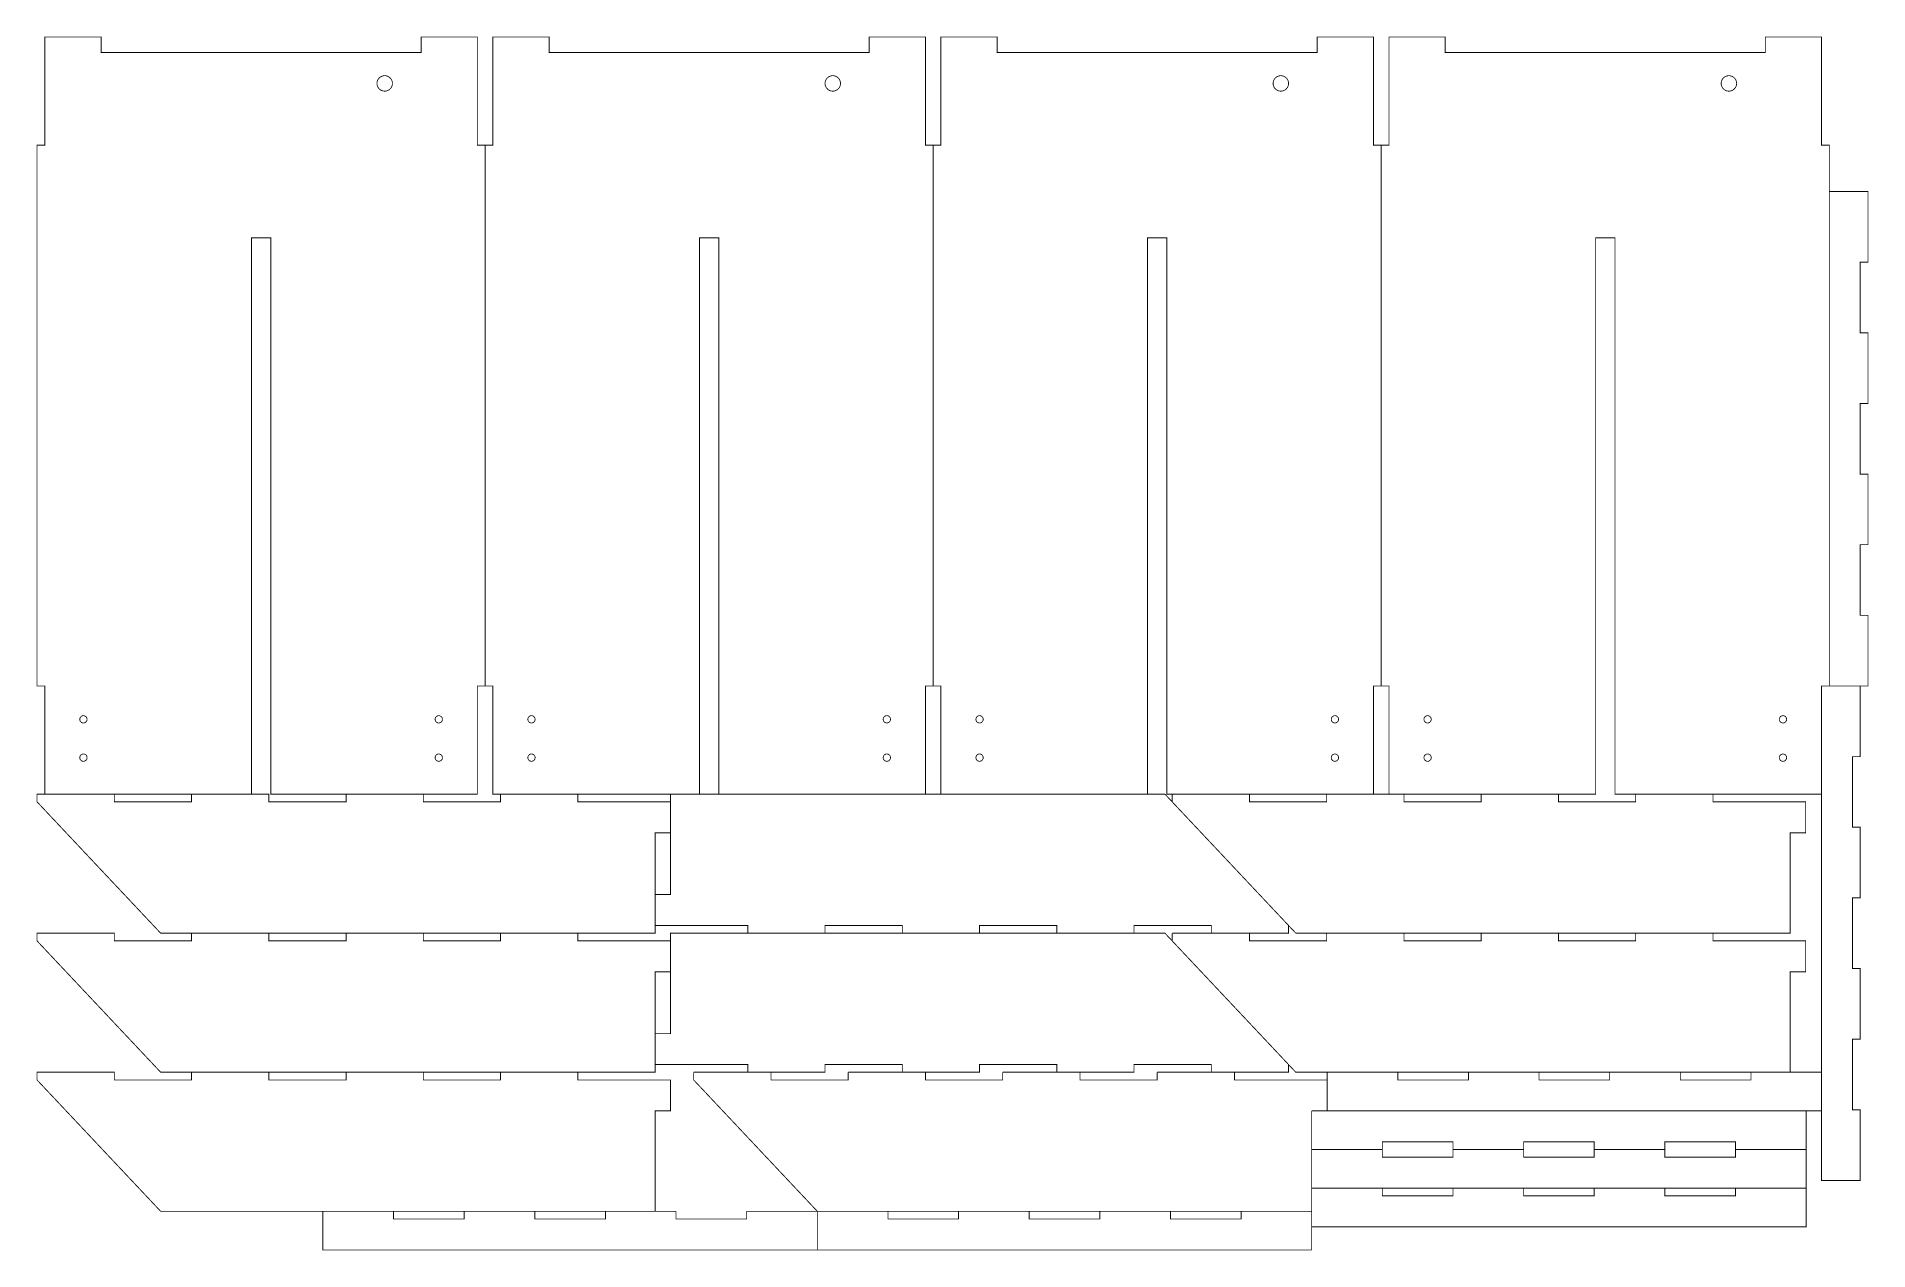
# Model space of a CAD drawing. Extents: x 0 to 753, y 0 to 499.
import ezdxf

# ---------------------------------------------------------------- set-up
doc = ezdxf.new("R2010")
doc.units = 0
doc.layers.get('0').update_dxf_attribs({"linetype": 'CONTINUOUS'})

msp = doc.modelspace()

# ---------------------------------------------------------------- linework, layer by layer
at = {"color": 0, "const_width": 0.3528}
for points in [[(3.3514, 187.507), (3.3514, 231.957), (0.1764, 231.957), (0.1764, 454.207), (3.3514, 454.207), (3.3514, 498.657), (26.4836, 498.657), (26.4836, 492.307), (158.019, 492.307), (158.019, 498.657), (181.151, 498.657), (181.151, 454.207), (184.326, 454.207), (184.326, 231.957), (181.151, 231.957), (181.151, 187.507), (96.2203, 187.507), (96.2203, 416.107), (88.2828, 416.107), (88.2828, 187.507)], [(365.301, 187.507), (365.301, 231.957), (368.476, 231.957), (368.476, 454.207), (365.301, 454.207), (365.301, 498.657), (342.169, 498.657), (342.169, 492.307), (210.633, 492.307), (210.633, 498.657), (187.501, 498.657), (187.501, 454.207), (184.326, 454.207)], [(549.453, 187.507), (549.453, 231.957), (552.628, 231.957), (552.628, 454.207), (549.453, 454.207), (549.453, 498.657), (526.319, 498.657), (526.319, 492.307), (394.785, 492.307), (394.785, 498.657), (371.651, 498.657), (371.651, 454.207), (368.476, 454.207)], [(736.778, 231.957), (736.778, 454.207), (733.603, 454.207), (733.603, 498.657), (710.471, 498.657), (710.471, 492.307), (578.935, 492.307), (578.935, 498.657), (555.803, 498.657), (555.803, 454.207), (552.628, 454.207)], [(749.478, 231.957), (749.478, 202.928), (746.303, 202.928), (746.303, 173.9), (749.478, 173.9), (749.478, 144.871), (746.303, 144.871), (746.303, 115.842), (749.478, 115.842), (749.478, 86.8135), (746.303, 86.8135), (746.303, 57.7849), (749.478, 57.7849), (749.478, 28.7562), (733.603, 28.7562), (733.603, 231.957), (752.653, 231.957), (752.653, 260.985), (749.478, 260.985), (749.478, 290.014), (752.653, 290.014), (752.653, 319.043), (749.478, 319.043), (749.478, 348.071), (752.653, 348.071), (752.653, 377.1), (749.478, 377.1), (749.478, 406.128), (752.653, 406.128), (752.653, 435.157), (736.778, 435.157)], [(272.433, 187.507), (272.433, 416.107), (280.371, 416.107), (280.371, 187.507)], [(456.583, 187.507), (456.583, 416.107), (464.521, 416.107), (464.521, 187.507), (640.733, 187.507), (640.733, 416.107), (648.671, 416.107), (648.671, 187.507), (733.603, 187.507)], [(184.326, 231.957), (187.501, 231.957), (187.501, 187.507), (463.728, 187.507)], [(368.476, 231.957), (371.651, 231.957), (371.651, 187.507)], [(552.628, 231.957), (555.803, 231.957), (555.803, 187.507)], [(127.177, 187.507), (127.177, 184.332), (95.4265, 184.332), (95.4265, 187.507), (0.1764, 187.507), (0.1764, 184.332), (50.9764, 130.356), (254.176, 130.356), (254.176, 171.632), (260.526, 171.632), (260.526, 184.332), (222.426, 184.332), (222.426, 187.507)], [(63.6765, 187.507), (63.6765, 184.332), (31.9264, 184.332), (31.9264, 187.507)], [(190.676, 187.507), (190.676, 184.332), (158.926, 184.332), (158.926, 187.507)], [(260.526, 187.507), (260.526, 146.232), (254.176, 146.232)], [(463.728, 187.507), (517.515, 130.356)], [(466.715, 187.507), (466.715, 184.332)], [(530.215, 187.507), (530.215, 184.332), (498.465, 184.332), (498.465, 187.507)], [(517.515, 130.356), (720.715, 130.356), (720.715, 171.632), (727.065, 171.632), (727.065, 184.332), (688.965, 184.332), (688.965, 187.507)], [(561.965, 187.507), (561.965, 184.332), (593.715, 184.332), (593.715, 187.507)], [(657.215, 187.507), (657.215, 184.332), (625.465, 184.332), (625.465, 187.507)], [(63.6765, 130.356), (63.6765, 127.181), (31.9264, 127.181), (31.9264, 130.356), (0.1764, 130.356), (0.1764, 127.181), (50.9764, 73.2063), (254.176, 73.2063), (254.176, 114.481), (260.526, 114.481), (260.526, 127.181), (222.426, 127.181), (222.426, 130.356)], [(95.4265, 130.356), (95.4265, 127.181), (127.177, 127.181), (127.177, 130.356)], [(190.676, 130.356), (190.676, 127.181), (158.926, 127.181), (158.926, 130.356)], [(254.176, 133.531), (292.276, 133.531), (292.276, 130.356)], [(254.176, 89.0813), (260.526, 89.0813), (260.526, 130.356), (463.728, 130.356), (517.515, 73.2063)], [(324.026, 130.356), (324.026, 133.531), (355.776, 133.531), (355.776, 130.356)], [(419.276, 130.356), (419.276, 133.531), (387.526, 133.531), (387.526, 130.356)], [(451.028, 130.356), (451.028, 133.531), (482.778, 133.531), (482.778, 130.356)], [(514.528, 133.531), (514.528, 130.356), (466.715, 130.356)], [(466.715, 130.356), (466.715, 127.181)], [(530.215, 130.356), (530.215, 127.181), (498.465, 127.181), (498.465, 130.356)], [(561.965, 130.356), (561.965, 127.181), (593.715, 127.181), (593.715, 130.356)], [(657.215, 130.356), (657.215, 127.181), (625.465, 127.181), (625.465, 130.356)], [(720.715, 73.2063), (720.715, 114.481), (727.065, 114.481), (727.065, 127.181), (688.965, 127.181), (688.965, 130.356)], [(254.176, 76.3813), (292.276, 76.3813), (292.276, 73.2063)], [(355.776, 73.2063), (355.776, 76.3813), (324.026, 76.3813), (324.026, 73.2063), (270.051, 73.2063)], [(419.276, 73.2063), (419.276, 76.3813), (387.526, 76.3813), (387.526, 73.2063), (333.551, 73.2063)], [(482.778, 73.2063), (482.778, 76.3813), (451.028, 76.3813), (451.028, 73.2063), (397.051, 73.2063)], [(514.528, 76.3813), (514.528, 73.2063), (460.553, 73.2063)], [(63.6765, 73.2063), (63.6765, 70.0313), (31.9264, 70.0313), (31.9264, 73.2063), (0.1764, 73.2063), (0.1764, 70.0313), (50.9764, 16.0561), (262.794, 16.0561)], [(95.4265, 73.2063), (95.4265, 70.0313), (127.177, 70.0313), (127.177, 73.2063)], [(190.676, 73.2063), (190.676, 70.0313), (158.926, 70.0313), (158.926, 73.2063)], [(254.176, 16.0561), (254.176, 57.3313), (260.526, 57.3313), (260.526, 70.0313), (222.426, 70.0313), (222.426, 73.2063)], [(270.051, 73.2063), (270.051, 70.0313), (320.851, 16.0561)], [(333.551, 73.2063), (333.551, 70.0313), (301.801, 70.0313), (301.801, 73.2063)], [(365.301, 73.2063), (365.301, 70.0313), (397.051, 70.0313), (397.051, 73.2063)], [(460.553, 73.2063), (460.553, 70.0313), (428.803, 70.0313), (428.803, 73.2063)], [(530.403, 70.0313), (492.303, 70.0313), (492.303, 73.2063)], [(733.603, 73.2063), (517.515, 73.2063)], [(530.403, 57.3313), (530.403, 73.2063)], [(588.46, 73.2063), (588.46, 70.0313), (559.431, 70.0313), (559.431, 73.2063)], [(646.517, 73.2063), (646.517, 70.0313), (617.488, 70.0313), (617.488, 73.2063)], [(704.574, 73.2063), (704.574, 70.0313), (675.546, 70.0313), (675.546, 73.2063)], [(733.603, 57.3313), (524.053, 57.3313)], [(524.053, 0.1812), (524.053, 57.3313)], [(727.253, 57.3313), (727.253, 25.5811)], [(524.053, 41.4563), (553.081, 41.4563)], [(611.137, 41.4563), (582.11, 41.4563), (582.11, 44.6312), (553.081, 44.6312), (553.081, 38.2813), (582.11, 38.2813), (582.11, 41.4563)], [(669.196, 41.4563), (640.167, 41.4563), (640.167, 44.6312), (611.137, 44.6312), (611.137, 38.2813), (640.167, 38.2813), (640.167, 41.4563)], [(727.253, 41.4563), (698.224, 41.4563), (698.224, 44.6312), (669.196, 44.6312), (669.196, 38.2813), (698.224, 38.2813), (698.224, 41.4563)], [(524.053, 9.7062), (727.253, 9.7062), (727.253, 25.5812), (524.053, 25.5812)], [(582.11, 25.5812), (582.11, 22.4063), (553.081, 22.4063), (553.081, 25.5812)], [(640.167, 25.5812), (640.167, 22.4063), (611.137, 22.4063), (611.137, 25.5812)], [(698.224, 25.5812), (698.224, 22.4063), (669.196, 22.4063), (669.196, 25.5812)], [(117.652, 16.0561), (117.652, 0.1812), (320.851, 0.1812)], [(175.708, 16.0561), (175.708, 12.8812), (146.681, 12.8812), (146.681, 16.0561)], [(233.767, 16.0561), (233.767, 12.8812), (204.737, 12.8812), (204.737, 16.0561)], [(262.794, 16.0561), (262.794, 12.8812), (291.824, 12.8812), (291.824, 16.0561), (524.053, 16.0561)], [(320.851, 16.0561), (320.851, 0.1812), (524.053, 0.1812)], [(378.91, 16.0561), (378.91, 12.8812), (349.881, 12.8812), (349.881, 16.0561)], [(436.967, 16.0561), (436.967, 12.8812), (407.938, 12.8812), (407.938, 16.0561)], [(495.024, 16.0561), (495.024, 12.8812), (465.994, 12.8812), (465.994, 16.0561)]]:
    msp.add_lwpolyline(points, dxfattribs=at)
at = {"color": 0, "const_width": 0.3333}
for points in [[(146.226, 479.607), (146.226, 479.526), (146.21, 479.282), (146.163, 478.967), (146.083, 478.662), (145.978, 478.371), (145.843, 478.093), (145.685, 477.832), (145.501, 477.588), (145.297, 477.363), (145.071, 477.157), (144.826, 476.974), (144.565, 476.815), (144.288, 476.682), (143.996, 476.575), (143.692, 476.496), (143.376, 476.449), (143.133, 476.432), (143.051, 476.432), (142.971, 476.432), (142.726, 476.449), (142.411, 476.496), (142.107, 476.575), (141.815, 476.682), (141.539, 476.815), (141.276, 476.974), (141.032, 477.157), (140.807, 477.363), (140.601, 477.588), (140.419, 477.832), (140.26, 478.093), (140.126, 478.371), (140.019, 478.662), (139.942, 478.967), (139.893, 479.282), (139.876, 479.526), (139.876, 479.607), (139.876, 479.688), (139.893, 479.932), (139.942, 480.247), (140.019, 480.551), (140.126, 480.843), (140.26, 481.121), (140.419, 481.382), (140.601, 481.626), (140.807, 481.851), (141.032, 482.057), (141.276, 482.24), (141.539, 482.399), (141.815, 482.532), (142.107, 482.639), (142.411, 482.718), (142.726, 482.765), (142.971, 482.782), (143.051, 482.782), (143.133, 482.782), (143.376, 482.765), (143.692, 482.718), (143.996, 482.639), (144.288, 482.532), (144.565, 482.399), (144.826, 482.24), (145.071, 482.057), (145.297, 481.851), (145.501, 481.626), (145.685, 481.382), (145.843, 481.121), (145.978, 480.843), (146.083, 480.551), (146.163, 480.247), (146.21, 479.932), (146.226, 479.688), (146.226, 479.607)], [(330.376, 479.607), (330.376, 479.526), (330.361, 479.282), (330.313, 478.967), (330.235, 478.662), (330.128, 478.371), (329.993, 478.093), (329.835, 477.832), (329.651, 477.588), (329.447, 477.363), (329.221, 477.157), (328.976, 476.974), (328.715, 476.815), (328.438, 476.682), (328.146, 476.575), (327.842, 476.496), (327.526, 476.449), (327.283, 476.432), (327.201, 476.432), (327.121, 476.432), (326.878, 476.449), (326.563, 476.496), (326.258, 476.575), (325.967, 476.682), (325.689, 476.815), (325.426, 476.974), (325.182, 477.157), (324.957, 477.363), (324.751, 477.588), (324.569, 477.832), (324.41, 478.093), (324.276, 478.371), (324.169, 478.662), (324.092, 478.967), (324.043, 479.282), (324.026, 479.526), (324.026, 479.607), (324.026, 479.688), (324.043, 479.932), (324.092, 480.247), (324.169, 480.551), (324.276, 480.843), (324.41, 481.121), (324.569, 481.382), (324.751, 481.626), (324.957, 481.851), (325.182, 482.057), (325.426, 482.24), (325.689, 482.399), (325.967, 482.532), (326.258, 482.639), (326.563, 482.718), (326.878, 482.765), (327.121, 482.782), (327.201, 482.782), (327.283, 482.782), (327.526, 482.765), (327.842, 482.718), (328.146, 482.639), (328.438, 482.532), (328.715, 482.399), (328.976, 482.24), (329.221, 482.057), (329.447, 481.851), (329.651, 481.626), (329.835, 481.382), (329.993, 481.121), (330.128, 480.843), (330.235, 480.551), (330.313, 480.247), (330.361, 479.932), (330.376, 479.688), (330.376, 479.607)], [(514.528, 479.607), (514.528, 479.526), (514.511, 479.282), (514.463, 478.967), (514.385, 478.662), (514.278, 478.371), (514.144, 478.093), (513.985, 477.832), (513.803, 477.588), (513.597, 477.363), (513.372, 477.157), (513.128, 476.974), (512.865, 476.815), (512.588, 476.682), (512.296, 476.575), (511.992, 476.496), (511.676, 476.449), (511.433, 476.432), (511.353, 476.432), (511.271, 476.432), (511.028, 476.449), (510.713, 476.496), (510.408, 476.575), (510.117, 476.682), (509.839, 476.815), (509.576, 476.974), (509.332, 477.157), (509.107, 477.363), (508.903, 477.588), (508.719, 477.832), (508.56, 478.093), (508.426, 478.371), (508.319, 478.662), (508.242, 478.967), (508.193, 479.282), (508.178, 479.526), (508.178, 479.607), (508.178, 479.688), (508.193, 479.932), (508.242, 480.247), (508.319, 480.551), (508.426, 480.843), (508.56, 481.121), (508.719, 481.382), (508.903, 481.626), (509.107, 481.851), (509.332, 482.057), (509.576, 482.24), (509.839, 482.399), (510.117, 482.532), (510.408, 482.639), (510.713, 482.718), (511.028, 482.765), (511.271, 482.782), (511.353, 482.782), (511.433, 482.782), (511.676, 482.765), (511.992, 482.718), (512.296, 482.639), (512.588, 482.532), (512.865, 482.399), (513.128, 482.24), (513.372, 482.057), (513.597, 481.851), (513.803, 481.626), (513.985, 481.382), (514.144, 481.121), (514.278, 480.843), (514.385, 480.551), (514.463, 480.247), (514.511, 479.932), (514.528, 479.688), (514.528, 479.607)], [(698.678, 479.607), (698.678, 479.526), (698.661, 479.282), (698.613, 478.967), (698.535, 478.662), (698.428, 478.371), (698.294, 478.093), (698.135, 477.832), (697.953, 477.588), (697.747, 477.363), (697.522, 477.157), (697.278, 476.974), (697.015, 476.815), (696.739, 476.682), (696.447, 476.575), (696.143, 476.496), (695.828, 476.449), (695.583, 476.432), (695.503, 476.432), (695.421, 476.432), (695.178, 476.449), (694.863, 476.496), (694.558, 476.575), (694.267, 476.682), (693.989, 476.815), (693.728, 476.974), (693.483, 477.157), (693.257, 477.363), (693.053, 477.588), (692.869, 477.832), (692.711, 478.093), (692.576, 478.371), (692.471, 478.662), (692.392, 478.967), (692.344, 479.282), (692.328, 479.526), (692.328, 479.607), (692.328, 479.688), (692.344, 479.932), (692.392, 480.247), (692.471, 480.551), (692.576, 480.843), (692.711, 481.121), (692.869, 481.382), (693.053, 481.626), (693.257, 481.851), (693.483, 482.057), (693.728, 482.24), (693.989, 482.399), (694.267, 482.532), (694.558, 482.639), (694.863, 482.718), (695.178, 482.765), (695.421, 482.782), (695.503, 482.782), (695.583, 482.782), (695.828, 482.765), (696.143, 482.718), (696.447, 482.639), (696.739, 482.532), (697.015, 482.399), (697.278, 482.24), (697.522, 482.057), (697.747, 481.851), (697.953, 481.626), (698.135, 481.382), (698.294, 481.121), (698.428, 480.843), (698.535, 480.551), (698.613, 480.247), (698.661, 479.932), (698.678, 479.688), (698.678, 479.607)], [(20.7264, 218.257), (20.7264, 218.218), (20.7186, 218.103), (20.696, 217.954), (20.659, 217.811), (20.6085, 217.672), (20.5454, 217.542), (20.4703, 217.418), (20.3839, 217.303), (20.2871, 217.196), (20.1806, 217.099), (20.065, 217.013), (19.9414, 216.938), (19.8103, 216.875), (19.6724, 216.824), (19.5287, 216.788), (19.3797, 216.764), (19.2647, 216.757), (19.2264, 216.757), (19.1881, 216.757), (19.0731, 216.764), (18.9242, 216.788), (18.7803, 216.824), (18.6425, 216.875), (18.5114, 216.938), (18.3876, 217.013), (18.2722, 217.099), (18.1657, 217.196), (18.0689, 217.303), (17.9825, 217.418), (17.9075, 217.542), (17.8443, 217.672), (17.7939, 217.811), (17.7568, 217.954), (17.7342, 218.103), (17.7264, 218.218), (17.7264, 218.257), (17.7264, 218.294), (17.7342, 218.41), (17.7568, 218.558), (17.7939, 218.703), (17.8443, 218.84), (17.9075, 218.971), (17.9825, 219.096), (18.0689, 219.211), (18.1657, 219.317), (18.2722, 219.414), (18.3876, 219.5), (18.5114, 219.575), (18.6425, 219.639), (18.7803, 219.689), (18.9242, 219.726), (19.0731, 219.749), (19.1881, 219.757), (19.2264, 219.757), (19.2647, 219.757), (19.3797, 219.749), (19.5287, 219.726), (19.6724, 219.689), (19.8103, 219.639), (19.9414, 219.575), (20.065, 219.5), (20.1806, 219.414), (20.2871, 219.317), (20.3839, 219.211), (20.4703, 219.096), (20.5454, 218.971), (20.6085, 218.84), (20.659, 218.703), (20.696, 218.558), (20.7186, 218.41), (20.7264, 218.294), (20.7264, 218.257)], [(166.776, 218.257), (166.776, 218.218), (166.769, 218.103), (166.746, 217.954), (166.71, 217.811), (166.658, 217.672), (166.596, 217.542), (166.521, 217.418), (166.435, 217.303), (166.337, 217.196), (166.231, 217.099), (166.115, 217.013), (165.992, 216.938), (165.861, 216.875), (165.722, 216.824), (165.579, 216.788), (165.431, 216.764), (165.315, 216.757), (165.276, 216.757), (165.239, 216.757), (165.124, 216.764), (164.975, 216.788), (164.831, 216.824), (164.693, 216.875), (164.561, 216.938), (164.438, 217.013), (164.322, 217.099), (164.217, 217.196), (164.119, 217.303), (164.033, 217.418), (163.958, 217.542), (163.894, 217.672), (163.844, 217.811), (163.807, 217.954), (163.785, 218.103), (163.776, 218.218), (163.776, 218.257), (163.776, 218.294), (163.785, 218.41), (163.807, 218.558), (163.844, 218.703), (163.894, 218.84), (163.958, 218.971), (164.033, 219.096), (164.119, 219.211), (164.217, 219.317), (164.322, 219.414), (164.438, 219.5), (164.561, 219.575), (164.693, 219.639), (164.831, 219.689), (164.975, 219.726), (165.124, 219.749), (165.239, 219.757), (165.276, 219.757), (165.315, 219.757), (165.431, 219.749), (165.579, 219.726), (165.722, 219.689), (165.861, 219.639), (165.992, 219.575), (166.115, 219.5), (166.231, 219.414), (166.337, 219.317), (166.435, 219.211), (166.521, 219.096), (166.596, 218.971), (166.658, 218.84), (166.71, 218.703), (166.746, 218.558), (166.769, 218.41), (166.776, 218.294), (166.776, 218.257)], [(204.876, 218.257), (204.876, 218.218), (204.869, 218.103), (204.846, 217.954), (204.81, 217.811), (204.758, 217.672), (204.696, 217.542), (204.621, 217.418), (204.535, 217.303), (204.438, 217.196), (204.331, 217.099), (204.215, 217.013), (204.092, 216.938), (203.961, 216.875), (203.822, 216.824), (203.679, 216.788), (203.531, 216.764), (203.415, 216.757), (203.376, 216.757), (203.339, 216.757), (203.224, 216.764), (203.075, 216.788), (202.931, 216.824), (202.793, 216.875), (202.661, 216.938), (202.538, 217.013), (202.422, 217.099), (202.317, 217.196), (202.219, 217.303), (202.133, 217.418), (202.058, 217.542), (201.994, 217.672), (201.944, 217.811), (201.907, 217.954), (201.885, 218.103), (201.876, 218.218), (201.876, 218.257), (201.876, 218.294), (201.885, 218.41), (201.907, 218.558), (201.944, 218.703), (201.994, 218.84), (202.058, 218.971), (202.133, 219.096), (202.219, 219.211), (202.317, 219.317), (202.422, 219.414), (202.538, 219.5), (202.661, 219.575), (202.793, 219.639), (202.931, 219.689), (203.075, 219.726), (203.224, 219.749), (203.339, 219.757), (203.376, 219.757), (203.415, 219.757), (203.531, 219.749), (203.679, 219.726), (203.822, 219.689), (203.961, 219.639), (204.092, 219.575), (204.215, 219.5), (204.331, 219.414), (204.438, 219.317), (204.535, 219.211), (204.621, 219.096), (204.696, 218.971), (204.758, 218.84), (204.81, 218.703), (204.846, 218.558), (204.869, 218.41), (204.876, 218.294), (204.876, 218.257)], [(350.926, 218.257), (350.926, 218.218), (350.919, 218.103), (350.896, 217.954), (350.86, 217.811), (350.81, 217.672), (350.746, 217.542), (350.671, 217.418), (350.585, 217.303), (350.487, 217.196), (350.381, 217.099), (350.265, 217.013), (350.142, 216.938), (350.011, 216.875), (349.874, 216.824), (349.729, 216.788), (349.581, 216.764), (349.465, 216.757), (349.426, 216.757), (349.389, 216.757), (349.274, 216.764), (349.125, 216.788), (348.981, 216.824), (348.843, 216.875), (348.713, 216.938), (348.589, 217.013), (348.472, 217.099), (348.367, 217.196), (348.269, 217.303), (348.183, 217.418), (348.108, 217.542), (348.044, 217.672), (347.994, 217.811), (347.957, 217.954), (347.935, 218.103), (347.926, 218.218), (347.926, 218.257), (347.926, 218.294), (347.935, 218.41), (347.957, 218.558), (347.994, 218.703), (348.044, 218.84), (348.108, 218.971), (348.183, 219.096), (348.269, 219.211), (348.367, 219.317), (348.472, 219.414), (348.589, 219.5), (348.713, 219.575), (348.843, 219.639), (348.981, 219.689), (349.125, 219.726), (349.274, 219.749), (349.389, 219.757), (349.426, 219.757), (349.465, 219.757), (349.581, 219.749), (349.729, 219.726), (349.874, 219.689), (350.011, 219.639), (350.142, 219.575), (350.265, 219.5), (350.381, 219.414), (350.487, 219.317), (350.585, 219.211), (350.671, 219.096), (350.746, 218.971), (350.81, 218.84), (350.86, 218.703), (350.896, 218.558), (350.919, 218.41), (350.926, 218.294), (350.926, 218.257)], [(389.026, 218.257), (389.026, 218.218), (389.019, 218.103), (388.997, 217.954), (388.96, 217.811), (388.91, 217.672), (388.846, 217.542), (388.771, 217.418), (388.685, 217.303), (388.588, 217.196), (388.481, 217.099), (388.365, 217.013), (388.242, 216.938), (388.111, 216.875), (387.974, 216.824), (387.829, 216.788), (387.681, 216.764), (387.565, 216.757), (387.526, 216.757), (387.489, 216.757), (387.374, 216.764), (387.225, 216.788), (387.081, 216.824), (386.943, 216.875), (386.813, 216.938), (386.689, 217.013), (386.572, 217.099), (386.467, 217.196), (386.369, 217.303), (386.283, 217.418), (386.208, 217.542), (386.144, 217.672), (386.094, 217.811), (386.057, 217.954), (386.035, 218.103), (386.026, 218.218), (386.026, 218.257), (386.026, 218.294), (386.035, 218.41), (386.057, 218.558), (386.094, 218.703), (386.144, 218.84), (386.208, 218.971), (386.283, 219.096), (386.369, 219.211), (386.467, 219.317), (386.572, 219.414), (386.689, 219.5), (386.813, 219.575), (386.943, 219.639), (387.081, 219.689), (387.225, 219.726), (387.374, 219.749), (387.489, 219.757), (387.526, 219.757), (387.565, 219.757), (387.681, 219.749), (387.829, 219.726), (387.974, 219.689), (388.111, 219.639), (388.242, 219.575), (388.365, 219.5), (388.481, 219.414), (388.588, 219.317), (388.685, 219.211), (388.771, 219.096), (388.846, 218.971), (388.91, 218.84), (388.96, 218.703), (388.997, 218.558), (389.019, 218.41), (389.026, 218.294), (389.026, 218.257)], [(535.078, 218.257), (535.078, 218.218), (535.069, 218.103), (535.047, 217.954), (535.01, 217.811), (534.96, 217.672), (534.896, 217.542), (534.821, 217.418), (534.735, 217.303), (534.637, 217.196), (534.532, 217.099), (534.415, 217.013), (534.292, 216.938), (534.161, 216.875), (534.024, 216.824), (533.879, 216.788), (533.731, 216.764), (533.615, 216.757), (533.578, 216.757), (533.539, 216.757), (533.424, 216.764), (533.275, 216.788), (533.131, 216.824), (532.993, 216.875), (532.863, 216.938), (532.739, 217.013), (532.624, 217.099), (532.517, 217.196), (532.419, 217.303), (532.333, 217.418), (532.258, 217.542), (532.194, 217.672), (532.144, 217.811), (532.108, 217.954), (532.085, 218.103), (532.078, 218.218), (532.078, 218.257), (532.078, 218.294), (532.085, 218.41), (532.108, 218.558), (532.144, 218.703), (532.194, 218.84), (532.258, 218.971), (532.333, 219.096), (532.419, 219.211), (532.517, 219.317), (532.624, 219.414), (532.739, 219.5), (532.863, 219.575), (532.993, 219.639), (533.131, 219.689), (533.275, 219.726), (533.424, 219.749), (533.539, 219.757), (533.578, 219.757), (533.615, 219.757), (533.731, 219.749), (533.879, 219.726), (534.024, 219.689), (534.161, 219.639), (534.292, 219.575), (534.415, 219.5), (534.532, 219.414), (534.637, 219.317), (534.735, 219.211), (534.821, 219.096), (534.896, 218.971), (534.96, 218.84), (535.01, 218.703), (535.047, 218.558), (535.069, 218.41), (535.078, 218.294), (535.078, 218.257)], [(573.178, 218.257), (573.178, 218.218), (573.169, 218.103), (573.147, 217.954), (573.11, 217.811), (573.06, 217.672), (572.996, 217.542), (572.921, 217.418), (572.835, 217.303), (572.738, 217.196), (572.632, 217.099), (572.515, 217.013), (572.392, 216.938), (572.261, 216.875), (572.124, 216.824), (571.979, 216.788), (571.831, 216.764), (571.715, 216.757), (571.678, 216.757), (571.639, 216.757), (571.524, 216.764), (571.375, 216.788), (571.231, 216.824), (571.093, 216.875), (570.963, 216.938), (570.839, 217.013), (570.724, 217.099), (570.617, 217.196), (570.519, 217.303), (570.433, 217.418), (570.358, 217.542), (570.296, 217.672), (570.244, 217.811), (570.208, 217.954), (570.185, 218.103), (570.178, 218.218), (570.178, 218.257), (570.178, 218.294), (570.185, 218.41), (570.208, 218.558), (570.244, 218.703), (570.296, 218.84), (570.358, 218.971), (570.433, 219.096), (570.519, 219.211), (570.617, 219.317), (570.724, 219.414), (570.839, 219.5), (570.963, 219.575), (571.093, 219.639), (571.231, 219.689), (571.375, 219.726), (571.524, 219.749), (571.639, 219.757), (571.678, 219.757), (571.715, 219.757), (571.831, 219.749), (571.979, 219.726), (572.124, 219.689), (572.261, 219.639), (572.392, 219.575), (572.515, 219.5), (572.632, 219.414), (572.738, 219.317), (572.835, 219.211), (572.921, 219.096), (572.996, 218.971), (573.06, 218.84), (573.11, 218.703), (573.147, 218.558), (573.169, 218.41), (573.178, 218.294), (573.178, 218.257)], [(719.228, 218.257), (719.228, 218.218), (719.219, 218.103), (719.197, 217.954), (719.16, 217.811), (719.11, 217.672), (719.046, 217.542), (718.971, 217.418), (718.885, 217.303), (718.787, 217.196), (718.682, 217.099), (718.567, 217.013), (718.443, 216.938), (718.311, 216.875), (718.174, 216.824), (718.029, 216.788), (717.881, 216.764), (717.765, 216.757), (717.728, 216.757), (717.689, 216.757), (717.574, 216.764), (717.425, 216.788), (717.282, 216.824), (717.143, 216.875), (717.012, 216.938), (716.889, 217.013), (716.774, 217.099), (716.667, 217.196), (716.569, 217.303), (716.483, 217.418), (716.408, 217.542), (716.346, 217.672), (716.294, 217.811), (716.258, 217.954), (716.235, 218.103), (716.228, 218.218), (716.228, 218.257), (716.228, 218.294), (716.235, 218.41), (716.258, 218.558), (716.294, 218.703), (716.346, 218.84), (716.408, 218.971), (716.483, 219.096), (716.569, 219.211), (716.667, 219.317), (716.774, 219.414), (716.889, 219.5), (717.012, 219.575), (717.143, 219.639), (717.282, 219.689), (717.425, 219.726), (717.574, 219.749), (717.689, 219.757), (717.728, 219.757), (717.765, 219.757), (717.881, 219.749), (718.029, 219.726), (718.174, 219.689), (718.311, 219.639), (718.443, 219.575), (718.567, 219.5), (718.682, 219.414), (718.787, 219.317), (718.885, 219.211), (718.971, 219.096), (719.046, 218.971), (719.11, 218.84), (719.16, 218.703), (719.197, 218.558), (719.219, 218.41), (719.228, 218.294), (719.228, 218.257)], [(20.7264, 202.507), (20.7264, 202.468), (20.7186, 202.353), (20.696, 202.204), (20.659, 202.061), (20.6085, 201.922), (20.5454, 201.792), (20.4703, 201.668), (20.3839, 201.553), (20.2871, 201.446), (20.1806, 201.349), (20.065, 201.263), (19.9414, 201.188), (19.8103, 201.125), (19.6724, 201.074), (19.5287, 201.038), (19.3797, 201.014), (19.2647, 201.007), (19.2264, 201.007), (19.1881, 201.007), (19.0731, 201.014), (18.9242, 201.038), (18.7803, 201.074), (18.6425, 201.125), (18.5114, 201.188), (18.3876, 201.263), (18.2722, 201.349), (18.1657, 201.446), (18.0689, 201.553), (17.9825, 201.668), (17.9075, 201.792), (17.8443, 201.922), (17.7939, 202.061), (17.7568, 202.204), (17.7342, 202.353), (17.7264, 202.468), (17.7264, 202.507), (17.7264, 202.544), (17.7342, 202.66), (17.7568, 202.808), (17.7939, 202.953), (17.8443, 203.09), (17.9075, 203.221), (17.9825, 203.346), (18.0689, 203.461), (18.1657, 203.567), (18.2722, 203.664), (18.3876, 203.75), (18.5114, 203.825), (18.6425, 203.889), (18.7803, 203.939), (18.9242, 203.976), (19.0731, 203.999), (19.1881, 204.007), (19.2264, 204.007), (19.2647, 204.007), (19.3797, 203.999), (19.5287, 203.976), (19.6724, 203.939), (19.8103, 203.889), (19.9414, 203.825), (20.065, 203.75), (20.1806, 203.664), (20.2871, 203.567), (20.3839, 203.461), (20.4703, 203.346), (20.5454, 203.221), (20.6085, 203.09), (20.659, 202.953), (20.696, 202.808), (20.7186, 202.66), (20.7264, 202.544), (20.7264, 202.507)], [(166.776, 202.507), (166.776, 202.468), (166.769, 202.353), (166.746, 202.204), (166.71, 202.061), (166.658, 201.922), (166.596, 201.792), (166.521, 201.668), (166.435, 201.553), (166.337, 201.446), (166.231, 201.349), (166.115, 201.263), (165.992, 201.188), (165.861, 201.125), (165.722, 201.074), (165.579, 201.038), (165.431, 201.014), (165.315, 201.007), (165.276, 201.007), (165.239, 201.007), (165.124, 201.014), (164.975, 201.038), (164.831, 201.074), (164.693, 201.125), (164.561, 201.188), (164.438, 201.263), (164.322, 201.349), (164.217, 201.446), (164.119, 201.553), (164.033, 201.668), (163.958, 201.792), (163.894, 201.922), (163.844, 202.061), (163.807, 202.204), (163.785, 202.353), (163.776, 202.468), (163.776, 202.507), (163.776, 202.544), (163.785, 202.66), (163.807, 202.808), (163.844, 202.953), (163.894, 203.09), (163.958, 203.221), (164.033, 203.346), (164.119, 203.461), (164.217, 203.567), (164.322, 203.664), (164.438, 203.75), (164.561, 203.825), (164.693, 203.889), (164.831, 203.939), (164.975, 203.976), (165.124, 203.999), (165.239, 204.007), (165.276, 204.007), (165.315, 204.007), (165.431, 203.999), (165.579, 203.976), (165.722, 203.939), (165.861, 203.889), (165.992, 203.825), (166.115, 203.75), (166.231, 203.664), (166.337, 203.567), (166.435, 203.461), (166.521, 203.346), (166.596, 203.221), (166.658, 203.09), (166.71, 202.953), (166.746, 202.808), (166.769, 202.66), (166.776, 202.544), (166.776, 202.507)], [(204.876, 202.507), (204.876, 202.468), (204.869, 202.353), (204.846, 202.204), (204.81, 202.061), (204.758, 201.922), (204.696, 201.792), (204.621, 201.668), (204.535, 201.553), (204.438, 201.446), (204.331, 201.349), (204.215, 201.263), (204.092, 201.188), (203.961, 201.125), (203.822, 201.074), (203.679, 201.038), (203.531, 201.014), (203.415, 201.007), (203.376, 201.007), (203.339, 201.007), (203.224, 201.014), (203.075, 201.038), (202.931, 201.074), (202.793, 201.125), (202.661, 201.188), (202.538, 201.263), (202.422, 201.349), (202.317, 201.446), (202.219, 201.553), (202.133, 201.668), (202.058, 201.792), (201.994, 201.922), (201.944, 202.061), (201.907, 202.204), (201.885, 202.353), (201.876, 202.468), (201.876, 202.507), (201.876, 202.544), (201.885, 202.66), (201.907, 202.808), (201.944, 202.953), (201.994, 203.09), (202.058, 203.221), (202.133, 203.346), (202.219, 203.461), (202.317, 203.567), (202.422, 203.664), (202.538, 203.75), (202.661, 203.825), (202.793, 203.889), (202.931, 203.939), (203.075, 203.976), (203.224, 203.999), (203.339, 204.007), (203.376, 204.007), (203.415, 204.007), (203.531, 203.999), (203.679, 203.976), (203.822, 203.939), (203.961, 203.889), (204.092, 203.825), (204.215, 203.75), (204.331, 203.664), (204.438, 203.567), (204.535, 203.461), (204.621, 203.346), (204.696, 203.221), (204.758, 203.09), (204.81, 202.953), (204.846, 202.808), (204.869, 202.66), (204.876, 202.544), (204.876, 202.507)], [(350.926, 202.507), (350.926, 202.468), (350.919, 202.353), (350.896, 202.204), (350.86, 202.061), (350.81, 201.922), (350.746, 201.792), (350.671, 201.668), (350.585, 201.553), (350.487, 201.446), (350.381, 201.349), (350.265, 201.263), (350.142, 201.188), (350.011, 201.125), (349.874, 201.074), (349.729, 201.038), (349.581, 201.014), (349.465, 201.007), (349.426, 201.007), (349.389, 201.007), (349.274, 201.014), (349.125, 201.038), (348.981, 201.074), (348.843, 201.125), (348.713, 201.188), (348.589, 201.263), (348.472, 201.349), (348.367, 201.446), (348.269, 201.553), (348.183, 201.668), (348.108, 201.792), (348.044, 201.922), (347.994, 202.061), (347.957, 202.204), (347.935, 202.353), (347.926, 202.468), (347.926, 202.507), (347.926, 202.544), (347.935, 202.66), (347.957, 202.808), (347.994, 202.953), (348.044, 203.09), (348.108, 203.221), (348.183, 203.346), (348.269, 203.461), (348.367, 203.567), (348.472, 203.664), (348.589, 203.75), (348.713, 203.825), (348.843, 203.889), (348.981, 203.939), (349.125, 203.976), (349.274, 203.999), (349.389, 204.007), (349.426, 204.007), (349.465, 204.007), (349.581, 203.999), (349.729, 203.976), (349.874, 203.939), (350.011, 203.889), (350.142, 203.825), (350.265, 203.75), (350.381, 203.664), (350.487, 203.567), (350.585, 203.461), (350.671, 203.346), (350.746, 203.221), (350.81, 203.09), (350.86, 202.953), (350.896, 202.808), (350.919, 202.66), (350.926, 202.544), (350.926, 202.507)], [(389.026, 202.507), (389.026, 202.468), (389.019, 202.353), (388.997, 202.204), (388.96, 202.061), (388.91, 201.922), (388.846, 201.792), (388.771, 201.668), (388.685, 201.553), (388.588, 201.446), (388.481, 201.349), (388.365, 201.263), (388.242, 201.188), (388.111, 201.125), (387.974, 201.074), (387.829, 201.038), (387.681, 201.014), (387.565, 201.007), (387.526, 201.007), (387.489, 201.007), (387.374, 201.014), (387.225, 201.038), (387.081, 201.074), (386.943, 201.125), (386.813, 201.188), (386.689, 201.263), (386.572, 201.349), (386.467, 201.446), (386.369, 201.553), (386.283, 201.668), (386.208, 201.792), (386.144, 201.922), (386.094, 202.061), (386.057, 202.204), (386.035, 202.353), (386.026, 202.468), (386.026, 202.507), (386.026, 202.544), (386.035, 202.66), (386.057, 202.808), (386.094, 202.953), (386.144, 203.09), (386.208, 203.221), (386.283, 203.346), (386.369, 203.461), (386.467, 203.567), (386.572, 203.664), (386.689, 203.75), (386.813, 203.825), (386.943, 203.889), (387.081, 203.939), (387.225, 203.976), (387.374, 203.999), (387.489, 204.007), (387.526, 204.007), (387.565, 204.007), (387.681, 203.999), (387.829, 203.976), (387.974, 203.939), (388.111, 203.889), (388.242, 203.825), (388.365, 203.75), (388.481, 203.664), (388.588, 203.567), (388.685, 203.461), (388.771, 203.346), (388.846, 203.221), (388.91, 203.09), (388.96, 202.953), (388.997, 202.808), (389.019, 202.66), (389.026, 202.544), (389.026, 202.507)], [(535.078, 202.507), (535.078, 202.468), (535.069, 202.353), (535.047, 202.204), (535.01, 202.061), (534.96, 201.922), (534.896, 201.792), (534.821, 201.668), (534.735, 201.553), (534.637, 201.446), (534.532, 201.349), (534.415, 201.263), (534.292, 201.188), (534.161, 201.125), (534.024, 201.074), (533.879, 201.038), (533.731, 201.014), (533.615, 201.007), (533.578, 201.007), (533.539, 201.007), (533.424, 201.014), (533.275, 201.038), (533.131, 201.074), (532.993, 201.125), (532.863, 201.188), (532.739, 201.263), (532.624, 201.349), (532.517, 201.446), (532.419, 201.553), (532.333, 201.668), (532.258, 201.792), (532.194, 201.922), (532.144, 202.061), (532.108, 202.204), (532.085, 202.353), (532.078, 202.468), (532.078, 202.507), (532.078, 202.544), (532.085, 202.66), (532.108, 202.808), (532.144, 202.953), (532.194, 203.09), (532.258, 203.221), (532.333, 203.346), (532.419, 203.461), (532.517, 203.567), (532.624, 203.664), (532.739, 203.75), (532.863, 203.825), (532.993, 203.889), (533.131, 203.939), (533.275, 203.976), (533.424, 203.999), (533.539, 204.007), (533.578, 204.007), (533.615, 204.007), (533.731, 203.999), (533.879, 203.976), (534.024, 203.939), (534.161, 203.889), (534.292, 203.825), (534.415, 203.75), (534.532, 203.664), (534.637, 203.567), (534.735, 203.461), (534.821, 203.346), (534.896, 203.221), (534.96, 203.09), (535.01, 202.953), (535.047, 202.808), (535.069, 202.66), (535.078, 202.544), (535.078, 202.507)], [(573.178, 202.507), (573.178, 202.468), (573.169, 202.353), (573.147, 202.204), (573.11, 202.061), (573.06, 201.922), (572.996, 201.792), (572.921, 201.668), (572.835, 201.553), (572.738, 201.446), (572.632, 201.349), (572.515, 201.263), (572.392, 201.188), (572.261, 201.125), (572.124, 201.074), (571.979, 201.038), (571.831, 201.014), (571.715, 201.007), (571.678, 201.007), (571.639, 201.007), (571.524, 201.014), (571.375, 201.038), (571.231, 201.074), (571.093, 201.125), (570.963, 201.188), (570.839, 201.263), (570.724, 201.349), (570.617, 201.446), (570.519, 201.553), (570.433, 201.668), (570.358, 201.792), (570.296, 201.922), (570.244, 202.061), (570.208, 202.204), (570.185, 202.353), (570.178, 202.468), (570.178, 202.507), (570.178, 202.544), (570.185, 202.66), (570.208, 202.808), (570.244, 202.953), (570.296, 203.09), (570.358, 203.221), (570.433, 203.346), (570.519, 203.461), (570.617, 203.567), (570.724, 203.664), (570.839, 203.75), (570.963, 203.825), (571.093, 203.889), (571.231, 203.939), (571.375, 203.976), (571.524, 203.999), (571.639, 204.007), (571.678, 204.007), (571.715, 204.007), (571.831, 203.999), (571.979, 203.976), (572.124, 203.939), (572.261, 203.889), (572.392, 203.825), (572.515, 203.75), (572.632, 203.664), (572.738, 203.567), (572.835, 203.461), (572.921, 203.346), (572.996, 203.221), (573.06, 203.09), (573.11, 202.953), (573.147, 202.808), (573.169, 202.66), (573.178, 202.544), (573.178, 202.507)], [(719.228, 202.507), (719.228, 202.468), (719.219, 202.353), (719.197, 202.204), (719.16, 202.061), (719.11, 201.922), (719.046, 201.792), (718.971, 201.668), (718.885, 201.553), (718.787, 201.446), (718.682, 201.349), (718.567, 201.263), (718.443, 201.188), (718.311, 201.125), (718.174, 201.074), (718.029, 201.038), (717.881, 201.014), (717.765, 201.007), (717.728, 201.007), (717.689, 201.007), (717.574, 201.014), (717.425, 201.038), (717.282, 201.074), (717.143, 201.125), (717.012, 201.188), (716.889, 201.263), (716.774, 201.349), (716.667, 201.446), (716.569, 201.553), (716.483, 201.668), (716.408, 201.792), (716.346, 201.922), (716.294, 202.061), (716.258, 202.204), (716.235, 202.353), (716.228, 202.468), (716.228, 202.507), (716.228, 202.544), (716.235, 202.66), (716.258, 202.808), (716.294, 202.953), (716.346, 203.09), (716.408, 203.221), (716.483, 203.346), (716.569, 203.461), (716.667, 203.567), (716.774, 203.664), (716.889, 203.75), (717.012, 203.825), (717.143, 203.889), (717.282, 203.939), (717.425, 203.976), (717.574, 203.999), (717.689, 204.007), (717.728, 204.007), (717.765, 204.007), (717.881, 203.999), (718.029, 203.976), (718.174, 203.939), (718.311, 203.889), (718.443, 203.825), (718.567, 203.75), (718.682, 203.664), (718.787, 203.567), (718.885, 203.461), (718.971, 203.346), (719.046, 203.221), (719.11, 203.09), (719.16, 202.953), (719.197, 202.808), (719.219, 202.66), (719.228, 202.544), (719.228, 202.507)]]:
    msp.add_lwpolyline(points, close=True, dxfattribs=at)

doc.saveas('drawing.dxf')
